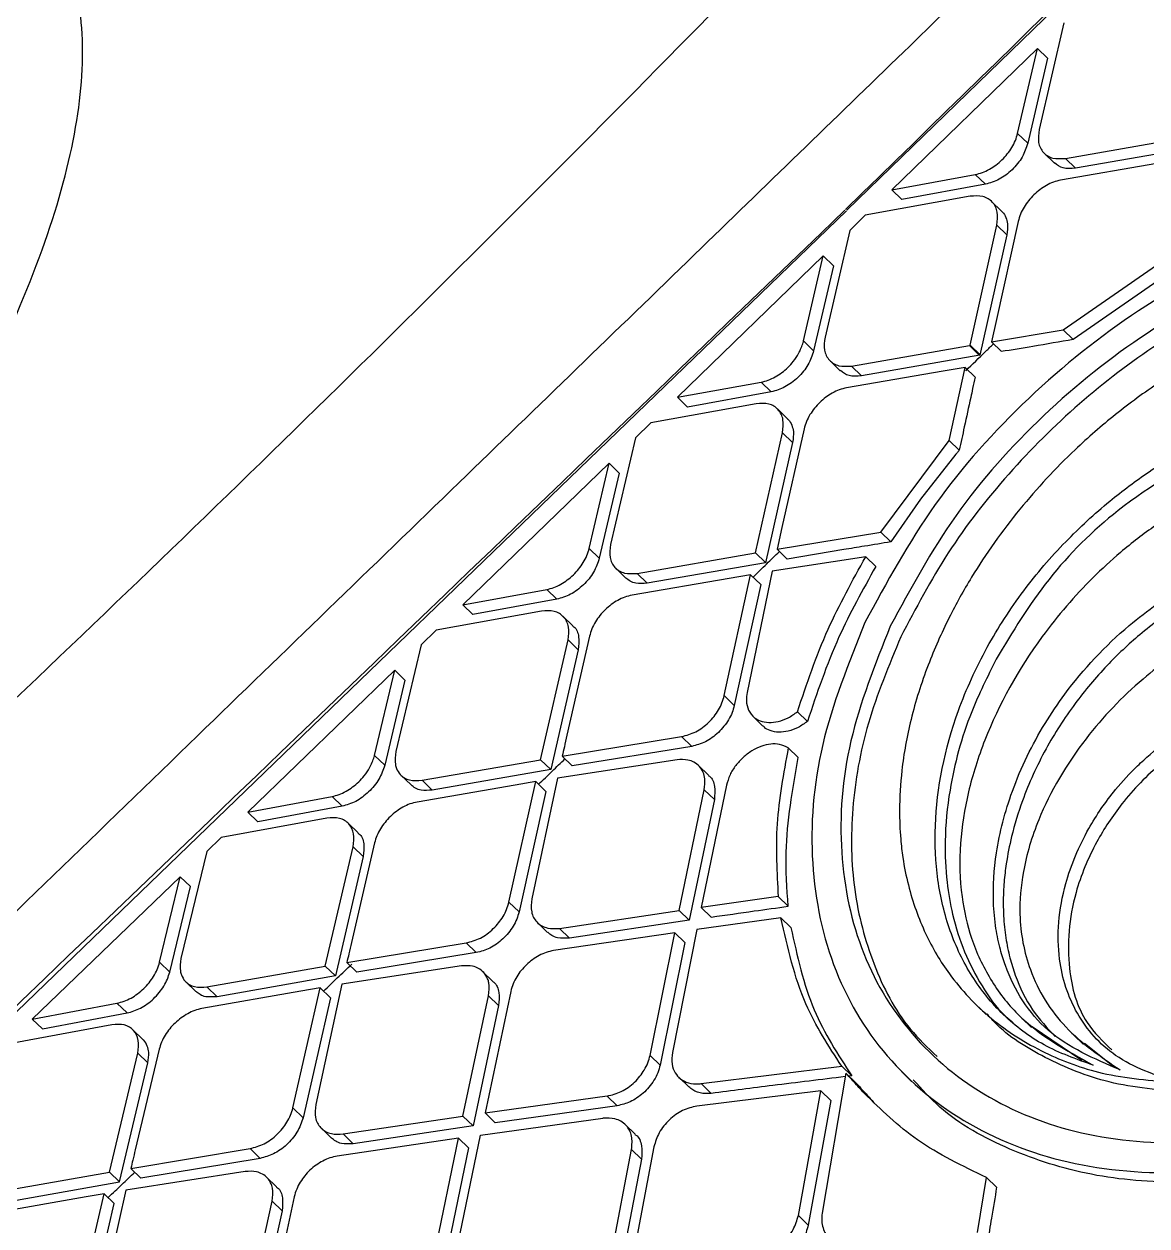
# Model space of a CAD drawing. Extents: x 400 to 501, y 484 to 634.
# Drawn here: x 486.065 to 487.409, y 518.365 to 519.804 of the extents above; entities that cross this region are included whole.
import ezdxf

# ---------------------------------------------------------------- set-up
doc = ezdxf.new("R2010")
doc.units = 0
doc.header["$MEASUREMENT"] = 0
doc.layers.add('DIM', color=3, linetype='Continuous')
doc.layers.add('GEOMETRY', color=3, linetype='Continuous', lineweight=25)

# ---------------------------------------------------------------- blocks, each defined once
blk = doc.blocks.new('2026 GRANDEE')
at = {"layer": 'GEOMETRY', "ltscale": 16}
for p, q in [((36.6251, -77.2596), (38.7084, -75.231)), ((36.8845, -77.0351), (36.8549, -77.1629)), ((36.853, -77.0658), (36.6786, -77.235)), ((36.8293, -77.1676), (36.853, -77.0658)), ((36.853, -77.0658), (36.865, -77.0775)), ((36.865, -77.0775), (36.8414, -77.1793)), ((36.8293, -77.1676), (36.8414, -77.1793)), ((36.8866, -77.1975), (37.0272, -77.1729)), ((37.0392, -77.1846), (36.8986, -77.2092)), ((36.8611, -77.1913), (36.8732, -77.2031)), ((36.9958, -77.2036), (36.8807, -77.2236)), ((36.8866, -77.1975), (36.8986, -77.2092)), ((36.6786, -77.235), (36.7786, -77.2168)), ((36.7786, -77.2168), (36.7907, -77.2285)), ((36.7907, -77.2285), (36.6907, -77.2467)), ((36.7726, -77.2428), (36.647, -77.2656)), ((36.6907, -77.2467), (36.6786, -77.235)), ((34.1549, -79.6437), (36.6245, -77.2602)), ((36.8101, -77.2607), (36.798, -77.249)), ((36.647, -77.2656), (36.6284, -77.2837)), ((36.83, -77.2729), (36.8039, -77.3903)), ((36.6284, -77.2837), (36.5988, -77.4115)), ((36.7723, -77.4209), (36.8043, -77.2774)), ((36.8163, -77.2891), (36.7842, -77.4329)), ((36.8043, -77.2774), (36.8163, -77.2891)), ((36.5968, -77.3143), (36.4222, -77.4834)), ((36.5732, -77.416), (36.5968, -77.3143)), ((36.6089, -77.326), (36.5968, -77.3143)), ((36.6089, -77.326), (36.5852, -77.4278)), ((36.8839, -77.4028), (36.9953, -77.3252)), ((37.0073, -77.3369), (36.8959, -77.4144)), ((36.8039, -77.3903), (36.7979, -77.4171)), ((36.7979, -77.4171), (36.8839, -77.4028)), ((36.8839, -77.4028), (36.8959, -77.4144)), ((36.5732, -77.416), (36.5852, -77.4278)), ((36.7979, -77.4171), (36.81, -77.4288)), ((36.6304, -77.446), (36.7715, -77.4216)), ((36.7839, -77.4332), (36.6425, -77.4577)), ((36.7721, -77.4215), (36.7715, -77.4216)), ((36.7835, -77.4333), (36.7715, -77.4216)), ((36.7723, -77.4209), (36.7721, -77.4215)), ((36.7721, -77.4215), (36.7842, -77.4332)), ((36.7723, -77.4209), (36.7843, -77.4325)), ((36.605, -77.4398), (36.6171, -77.4516)), ((36.6304, -77.446), (36.6425, -77.4577)), ((36.7664, -77.4477), (36.74, -77.4522)), ((36.7474, -77.5351), (36.7664, -77.4477)), ((36.7664, -77.4477), (36.7784, -77.4594)), ((36.74, -77.4522), (36.6245, -77.4721)), ((36.4222, -77.4834), (36.5224, -77.4652)), ((36.5345, -77.4769), (36.4343, -77.4952)), ((36.5224, -77.4652), (36.5345, -77.4769)), ((36.5164, -77.4912), (36.3906, -77.514)), ((36.4222, -77.4834), (36.4343, -77.4952)), ((36.5538, -77.5091), (36.5418, -77.4974)), ((36.3906, -77.514), (36.3722, -77.5319)), ((36.3722, -77.5319), (36.3423, -77.6596)), ((36.5157, -77.6697), (36.548, -77.5258)), ((36.5737, -77.5213), (36.5473, -77.6391)), ((36.548, -77.5258), (36.5601, -77.5375)), ((36.5601, -77.5375), (36.5277, -77.6814)), ((36.6656, -77.6449), (36.7474, -77.5351)), ((36.7594, -77.5468), (36.7474, -77.5351)), ((36.3406, -77.5624), (36.1654, -77.7317)), ((36.3167, -77.6642), (36.3406, -77.5624)), ((36.3406, -77.5624), (36.3526, -77.5742)), ((36.7553, -77.5516), (36.713, -77.6052)), ((36.3526, -77.5742), (36.3288, -77.676)), ((36.713, -77.6052), (36.6777, -77.6565)), ((36.5473, -77.6391), (36.5415, -77.6653)), ((36.5415, -77.6653), (36.6656, -77.6449)), ((36.6656, -77.6449), (36.6777, -77.6565)), ((36.3167, -77.6642), (36.3288, -77.6759)), ((36.3739, -77.6942), (36.5157, -77.6697)), ((36.5157, -77.6697), (36.5277, -77.6813)), ((36.6475, -77.6743), (36.5357, -77.6915)), ((36.5415, -77.6653), (36.5535, -77.677)), ((36.6212, -77.6657), (36.5535, -77.677)), ((36.6475, -77.6743), (36.6595, -77.686)), ((36.3484, -77.688), (36.3605, -77.6997)), ((36.5277, -77.6814), (36.3859, -77.7059)), ((36.5357, -77.6915), (36.5056, -77.8366)), ((36.4842, -77.7002), (36.3679, -77.7202)), ((36.3739, -77.6942), (36.3859, -77.7059)), ((36.4783, -77.8405), (36.5098, -77.6959)), ((36.5098, -77.6959), (36.4842, -77.7002)), ((36.5098, -77.6959), (36.5219, -77.7076)), ((36.1654, -77.7317), (36.2659, -77.7134)), ((36.2659, -77.7134), (36.2779, -77.7251)), ((36.5219, -77.7076), (36.4903, -77.8522)), ((36.1775, -77.7434), (36.1654, -77.7317)), ((36.2779, -77.7251), (36.1775, -77.7434)), ((36.2598, -77.7393), (36.1337, -77.7623)), ((36.2972, -77.7571), (36.2852, -77.7454)), ((36.1337, -77.7623), (36.1157, -77.7796)), ((36.2586, -77.9173), (36.2914, -77.7738)), ((36.317, -77.7693), (36.2901, -77.8878)), ((36.2914, -77.7738), (36.3034, -77.7855)), ((36.1157, -77.7796), (36.0855, -77.9075)), ((36.3034, -77.7855), (36.2706, -77.929)), ((36.0841, -77.8101), (35.9081, -77.9798)), ((36.0599, -77.9121), (36.0841, -77.8101)), ((36.0962, -77.8219), (36.072, -77.9238)), ((36.0962, -77.8219), (36.0841, -77.8101)), ((36.4783, -77.8405), (36.4903, -77.8522)), ((36.5126, -77.8652), (36.5246, -77.8769)), ((36.5659, -77.8597), (36.5779, -77.8713)), ((36.2844, -77.9129), (36.4273, -77.8895)), ((36.4273, -77.8895), (36.4393, -77.9012)), ((36.4393, -77.9012), (36.2965, -77.9246)), ((36.5667, -77.9147), (36.5548, -77.903)), ((36.0599, -77.9121), (36.072, -77.9238)), ((36.1169, -77.9418), (36.2586, -77.9173)), ((36.2586, -77.9173), (36.2706, -77.929)), ((36.4218, -77.9172), (36.2786, -77.9391)), ((36.2844, -77.9129), (36.2965, -77.9246)), ((36.0915, -77.9357), (36.1036, -77.9474)), ((36.2706, -77.929), (36.1289, -77.9535)), ((36.4594, -77.9357), (36.4474, -77.9241)), ((36.2281, -77.9476), (36.1108, -77.9678)), ((36.1169, -77.9418), (36.1289, -77.9535)), ((36.2207, -78.0876), (36.2527, -77.9434)), ((36.2527, -77.9434), (36.2281, -77.9476)), ((36.2786, -77.9391), (36.248, -78.0837)), ((36.2527, -77.9434), (36.2647, -77.9551)), ((36.4809, -77.9478), (36.4508, -78.0939)), ((35.9081, -77.9798), (36.009, -77.9612)), ((36.009, -77.9612), (36.021, -77.9729)), ((36.2647, -77.9551), (36.2327, -78.0993)), ((36.4244, -78.0977), (36.4544, -77.9532)), ((36.4664, -77.9648), (36.4364, -78.1093)), ((36.4544, -77.9532), (36.4664, -77.9648)), ((35.9081, -77.9798), (35.9202, -77.9915)), ((36.021, -77.9729), (35.9202, -77.9915)), ((36.0029, -77.987), (35.8764, -78.0103)), ((36.0402, -78.0048), (36.0282, -77.9931)), ((35.8764, -78.0103), (35.8591, -78.0269)), ((36.0009, -78.1643), (36.0342, -78.0213)), ((36.0599, -78.0168), (36.0322, -78.1361)), ((36.0342, -78.0213), (36.0463, -78.033)), ((35.8591, -78.0269), (35.8282, -78.1549)), ((36.0463, -78.033), (36.013, -78.176)), ((35.8275, -78.0574), (35.6504, -78.2276)), ((35.8027, -78.1596), (35.8275, -78.0574)), ((35.8275, -78.0574), (35.8396, -78.0691)), ((35.8148, -78.1714), (35.8396, -78.0691)), ((36.5428, -78.0809), (36.4508, -78.0939)), ((36.5428, -78.0809), (36.5547, -78.0926)), ((36.2207, -78.0876), (36.2327, -78.0993)), ((36.4508, -78.0939), (36.4628, -78.1055)), ((36.281, -78.119), (36.4244, -78.0977)), ((36.4364, -78.1093), (36.293, -78.1307)), ((36.4364, -78.1093), (36.4244, -78.0977)), ((36.5461, -78.1065), (36.4454, -78.1205)), ((36.5461, -78.1065), (36.5581, -78.1181)), ((36.2549, -78.1122), (36.2669, -78.1238)), ((36.419, -78.1243), (36.274, -78.1456)), ((36.281, -78.119), (36.293, -78.1307)), ((36.3895, -78.271), (36.419, -78.1243)), ((36.4454, -78.1205), (36.4162, -78.2674)), ((36.419, -78.1243), (36.431, -78.1359)), ((36.0267, -78.16), (36.1695, -78.1365)), ((36.1816, -78.1481), (36.1695, -78.1365)), ((36.431, -78.1359), (36.4015, -78.2826)), ((36.1816, -78.1481), (36.0388, -78.1716)), ((35.8027, -78.1596), (35.8148, -78.1714)), ((35.8594, -78.1891), (36.0009, -78.1643)), ((36.0009, -78.1643), (36.013, -78.176)), ((36.1639, -78.164), (36.0208, -78.186)), ((36.0267, -78.16), (36.0388, -78.1716)), ((36.013, -78.176), (35.8715, -78.2008)), ((36.2015, -78.1825), (36.1895, -78.1709)), ((35.8341, -78.183), (35.8462, -78.1947)), ((35.9716, -78.1943), (35.8533, -78.2149)), ((35.8594, -78.1891), (35.8715, -78.2008)), ((35.9622, -78.3339), (35.9949, -78.1903)), ((35.9949, -78.1903), (35.9716, -78.1943)), ((36.0208, -78.186), (35.9896, -78.3299)), ((35.9949, -78.1903), (36.007, -78.202)), ((36.2228, -78.1944), (36.1921, -78.3399)), ((35.6504, -78.2276), (35.7517, -78.2086)), ((35.7517, -78.2086), (35.7638, -78.2203)), ((36.007, -78.202), (35.9743, -78.3456)), ((36.1657, -78.3437), (36.1963, -78.1998)), ((36.1963, -78.1998), (36.2083, -78.2115)), ((36.7798, -78.2105), (36.7918, -78.2222)), ((35.6626, -78.2394), (35.7638, -78.2203)), ((36.2083, -78.2115), (36.1777, -78.3554)), ((35.7455, -78.2344), (35.6186, -78.2581)), ((35.6625, -78.2394), (35.6504, -78.2276)), ((36.834, -78.2262), (36.8459, -78.2378)), ((36.906, -78.2772), (36.8466, -78.237)), ((35.7828, -78.2521), (35.7707, -78.2403)), ((36.896, -78.2463), (36.908, -78.258)), ((35.7426, -78.4107), (35.7766, -78.2684)), ((35.8022, -78.2638), (35.7736, -78.384)), ((35.7766, -78.2684), (35.7886, -78.2801)), ((36.9428, -78.2834), (36.9091, -78.2567)), ((35.7547, -78.4224), (35.7886, -78.2801)), ((36.3895, -78.271), (36.4015, -78.2826)), ((36.4238, -78.2972), (36.4358, -78.3088)), ((36.4507, -78.3048), (36.6188, -78.2839)), ((36.6238, -78.2922), (36.5954, -78.4598)), ((36.6188, -78.2839), (36.6308, -78.2955)), ((36.6238, -78.2922), (36.6358, -78.3038)), ((36.6308, -78.2955), (36.6276, -78.2959)), ((36.6903, -78.2903), (36.7023, -78.3025)), ((36.4627, -78.3165), (36.4507, -78.3048)), ((36.1921, -78.3399), (36.3382, -78.3196)), ((36.3382, -78.3197), (36.3502, -78.3313)), ((36.5937, -78.3134), (36.4456, -78.3317)), ((36.5669, -78.4626), (36.5937, -78.3134)), ((36.6057, -78.325), (36.5788, -78.4742)), ((36.5937, -78.3134), (36.6057, -78.325)), ((35.9622, -78.3339), (35.9743, -78.3456)), ((36.1921, -78.3399), (36.2041, -78.3516)), ((36.3502, -78.3313), (36.2041, -78.3516)), ((36.0223, -78.3651), (36.1657, -78.3437)), ((36.1657, -78.3437), (36.1777, -78.3554)), ((36.1866, -78.3664), (36.3329, -78.3463)), ((36.3716, -78.3654), (36.3598, -78.3539)), ((35.9963, -78.3583), (36.0083, -78.37)), ((36.0223, -78.3651), (36.0343, -78.3768)), ((36.1777, -78.3554), (36.0343, -78.3768)), ((36.1566, -78.5126), (36.1866, -78.3664)), ((35.7684, -78.4063), (35.911, -78.3826)), ((35.911, -78.3826), (35.923, -78.3943)), ((36.1602, -78.3702), (36.0152, -78.3916)), ((36.13, -78.5162), (36.1602, -78.3702)), ((36.1721, -78.3818), (36.1419, -78.5278)), ((36.1602, -78.3702), (36.1721, -78.3818)), ((36.3942, -78.3803), (36.3661, -78.5282)), ((35.923, -78.3943), (35.7804, -78.418)), ((36.339, -78.5314), (36.3674, -78.3837)), ((36.3794, -78.3953), (36.351, -78.5431)), ((36.3674, -78.3837), (36.3794, -78.3953)), ((35.6014, -78.4358), (35.7426, -78.4107)), ((35.7426, -78.4107), (35.7546, -78.4224)), ((35.9051, -78.41), (35.7623, -78.4322)), ((35.7684, -78.4063), (35.7804, -78.418)), ((35.6135, -78.4475), (35.7547, -78.4224)), ((35.9426, -78.4283), (35.9307, -78.4168)), ((36.7813, -78.4831), (36.7921, -78.4172)), ((36.8041, -78.4289), (36.7921, -78.4172)), ((35.7147, -78.4404), (35.5951, -78.4615)), ((35.703, -78.5794), (35.7365, -78.4366)), ((35.7365, -78.4366), (35.7147, -78.4404)), ((35.7623, -78.4322), (35.7302, -78.5754)), ((35.7365, -78.4366), (35.7485, -78.4483)), ((35.9638, -78.4402), (35.9323, -78.5849)), ((35.715, -78.5911), (35.7485, -78.4483)), ((35.9059, -78.5887), (35.9373, -78.4456)), ((35.9373, -78.4456), (35.9493, -78.4572)), ((35.9493, -78.4572), (35.9179, -78.6004)), ((36.5669, -78.4626), (36.5788, -78.4742))]:
    blk.add_line(p, q, dxfattribs=at)
for points, knots in [([(39.3344, -73.6754), (39.0943, -73.989), (38.614, -74.6164), (37.8515, -75.526), (37.0585, -76.4108), (36.2329, -77.2665), (35.3771, -78.0921), (34.4922, -78.8851), (33.5825, -79.6476), (32.9551, -80.1279), (32.6415, -80.3679)], [0, 0, 0, 0, 0.124824, 0.249783, 0.374855, 0.499996, 0.625137, 0.750211, 0.875173, 1, 1, 1, 1]), ([(40.1497, -73.709), (40.0127, -73.8419), (39.7344, -74.112), (39.3257, -74.5096), (38.9336, -74.8911), (38.5729, -75.2424), (38.2434, -75.5632), (37.9632, -75.8359), (37.7285, -76.0643), (37.5351, -76.2523), (37.361, -76.4215), (37.2052, -76.5728), (37.0576, -76.7162), (36.8887, -76.8801), (36.6825, -77.0802), (36.4323, -77.3228), (36.1506, -77.5956), (35.8375, -77.8988), (35.4928, -78.2323), (35.1244, -78.5882), (34.7337, -78.9655), (34.3219, -79.3632), (33.8821, -79.7881), (33.4291, -80.2259), (33.123, -80.5224), (32.9727, -80.668)], [0, 0, 0, 0, 0.057285, 0.116397, 0.171134, 0.221513, 0.267531, 0.309184, 0.338855, 0.365836, 0.39013, 0.411737, 0.431012, 0.451894, 0.482374, 0.517226, 0.556449, 0.600044, 0.64801, 0.700352, 0.753718, 0.810985, 0.872139, 0.937203, 1, 1, 1, 1]), ([(36.6233, -77.2588), (37.0522, -76.8403), (37.7117, -76.1969), (38.888, -75.0248), (39.6377, -74.2734), (40.1598, -73.75)], [0, 0, 0, 0, 0.360925, 0.55487, 1, 1, 1, 1]), ([(33.9905, -79.2891), (34.063, -79.2279), (34.2077, -79.1057), (34.4156, -78.916), (34.6123, -78.726), (34.814, -78.5184), (35.0132, -78.2975), (35.2013, -78.0691), (35.3595, -77.8565), (35.4884, -77.6609), (35.5884, -77.4828), (35.6599, -77.3228), (35.7026, -77.1811), (35.7156, -77.0584), (35.6978, -76.9559), (35.6475, -76.8754), (35.563, -76.8192), (35.4534, -76.7925), (35.3278, -76.79), (35.1944, -76.8057), (35.0421, -76.8401), (34.8722, -76.8938), (34.6866, -76.9666), (34.4876, -77.0583), (34.2779, -77.1678), (34.0601, -77.2941), (33.837, -77.4355), (33.6114, -77.5908), (33.3856, -77.7573), (33.2377, -77.8764), (33.1638, -77.936)], [0, 0, 0, 0, 0.033507, 0.066882, 0.099825, 0.132113, 0.173961, 0.214464, 0.253824, 0.292295, 0.330159, 0.36771, 0.405235, 0.443031, 0.481383, 0.520526, 0.560639, 0.601823, 0.633424, 0.66558, 0.698216, 0.731243, 0.764569, 0.798093, 0.831727, 0.865406, 0.899089, 0.932753, 0.966388, 1, 1, 1, 1]), ([(36.7786, -77.2168), (36.7814, -77.2161), (36.787, -77.2148), (36.7981, -77.2095), (36.8111, -77.1999), (36.8212, -77.1871), (36.8269, -77.1761), (36.8285, -77.1704), (36.8293, -77.1676)], [0, 0, 0, 0, 0.130285, 0.257225, 0.500202, 0.742944, 0.869792, 1, 1, 1, 1]), ([(36.8549, -77.1629), (36.8543, -77.1683), (36.853, -77.1791), (36.8594, -77.1912), (36.8708, -77.1985), (36.8813, -77.1978), (36.8866, -77.1975)], [0, 0, 0, 0, 0.249865, 0.499876, 0.749986, 1, 1, 1, 1]), ([(36.8414, -77.1793), (36.8395, -77.1849), (36.8358, -77.196), (36.8231, -77.2116), (36.8073, -77.2237), (36.7962, -77.2269), (36.7907, -77.2285)], [0, 0, 0, 0, 0.25022, 0.499937, 0.749685, 1, 1, 1, 1]), ([(36.8986, -77.2092), (36.8933, -77.2097), (36.8832, -77.2106), (36.8766, -77.2053), (36.8734, -77.2028)], [0, 0, 0, 0, 0.52571, 1, 1, 1, 1]), ([(36.8807, -77.2236), (36.8778, -77.2243), (36.8721, -77.2256), (36.8611, -77.2309), (36.8482, -77.2405), (36.8381, -77.2532), (36.8324, -77.2642), (36.8308, -77.27), (36.83, -77.2729)], [0, 0, 0, 0, 0.131485, 0.258824, 0.500169, 0.741285, 0.868555, 1, 1, 1, 1]), ([(36.8043, -77.2774), (36.8049, -77.272), (36.8062, -77.2612), (36.7998, -77.2491), (36.7884, -77.2418), (36.7779, -77.2425), (36.7726, -77.2428)], [0, 0, 0, 0, 0.249791, 0.499766, 0.749898, 1, 1, 1, 1]), ([(33.01, -80.682), (33.0104, -80.6816), (33.0139, -80.6784), (33.0253, -80.6677), (33.0659, -80.6295), (33.2177, -80.487), (33.809, -79.9333), (34.9803, -78.8398), (36.0224, -77.837), (36.6226, -77.2594)], [0, 0, 0, 0, 0.000353, 0.002828, 0.009436, 0.033986, 0.128384, 0.498019, 1, 1, 1, 1]), ([(36.6465, -77.753), (36.6725, -77.7051), (36.7246, -77.6093), (36.8396, -77.481), (36.972, -77.3749), (37.1165, -77.299), (37.2628, -77.2594), (37.402, -77.2595), (37.5251, -77.2999), (37.6247, -77.3778), (37.6944, -77.4888), (37.7289, -77.6253), (37.7251, -77.7772), (37.6823, -77.9329), (37.603, -78.0812), (37.4917, -78.2114), (37.3562, -78.3149), (37.2056, -78.3844), (37.0511, -78.416), (36.9037, -78.4085), (36.7744, -78.3627), (36.6728, -78.2824), (36.6054, -78.1734), (36.5778, -78.0432), (36.588, -77.8996), (36.627, -77.8019), (36.6465, -77.753)], [0, 0, 0, 0, 0.041607, 0.083241, 0.124868, 0.166463, 0.208051, 0.249701, 0.291426, 0.333201, 0.37497, 0.4167, 0.458391, 0.500024, 0.541607, 0.583193, 0.624799, 0.666416, 0.708056, 0.749714, 0.791382, 0.833124, 0.874939, 0.916728, 0.958401, 1, 1, 1, 1]), ([(36.81, -77.2608), (36.8103, -77.261), (36.8128, -77.2628), (36.8153, -77.2679), (36.818, -77.2769), (36.817, -77.2844), (36.8163, -77.2891)], [0, 0, 0, 0, 0.043579, 0.335097, 0.591934, 1, 1, 1, 1]), ([(36.6768, -77.7574), (36.7012, -77.7124), (36.75, -77.6223), (36.8579, -77.5018), (36.9823, -77.4022), (37.118, -77.3312), (37.2556, -77.2943), (37.3864, -77.2946), (37.5021, -77.3328), (37.5958, -77.406), (37.6611, -77.5101), (37.6933, -77.638), (37.6895, -77.7803), (37.6492, -77.9262), (37.5746, -78.0653), (37.4701, -78.1874), (37.3429, -78.2846), (37.2018, -78.35), (37.057, -78.3799), (36.9189, -78.3731), (36.7978, -78.3302), (36.7024, -78.2548), (36.639, -78.1525), (36.6129, -78.0301), (36.6223, -77.8951), (36.6587, -77.8033), (36.6768, -77.7574)], [0, 0, 0, 0, 0.04161, 0.083271, 0.124923, 0.166513, 0.208078, 0.24971, 0.291446, 0.33324, 0.375013, 0.41673, 0.458406, 0.500035, 0.541625, 0.583217, 0.624828, 0.666452, 0.708096, 0.749746, 0.791398, 0.83314, 0.874969, 0.916762, 0.958421, 1, 1, 1, 1]), ([(37.581, -77.4035), (37.5742, -77.3962), (37.5473, -77.3671), (37.4852, -77.3349), (37.398, -77.3091), (37.3012, -77.3059), (37.1998, -77.3233), (37.0968, -77.3613), (36.9963, -77.4172), (36.9017, -77.4891), (36.8166, -77.5739), (36.7429, -77.6684), (36.7073, -77.7362), (36.6895, -77.77)], [0, 0, 0, 0, 0.032635, 0.129207, 0.226183, 0.322566, 0.419507, 0.516148, 0.612789, 0.709398, 0.806129, 0.903164, 1, 1, 1, 1]), ([(37.2258, -77.3723), (37.1941, -77.3795), (37.1373, -77.3923), (37.0608, -77.4276), (36.9991, -77.4643), (36.9463, -77.5029), (36.8892, -77.5527), (36.8293, -77.6172), (36.7803, -77.6862), (36.7452, -77.7494), (36.72, -77.8064), (36.7006, -77.868), (36.6901, -77.9262), (36.6874, -77.9739), (36.6887, -78.0084), (36.6922, -78.0383), (36.6979, -78.067), (36.7072, -78.0973), (36.7186, -78.1251), (36.732, -78.1505), (36.7557, -78.1864), (36.7959, -78.2292), (36.8584, -78.2688), (36.933, -78.2965), (36.9891, -78.3012), (37.0193, -78.3038)], [0, 0, 0, 0, 0.06982, 0.125018, 0.168081, 0.209756, 0.250069, 0.311171, 0.374952, 0.41105, 0.452572, 0.499902, 0.544751, 0.580563, 0.607253, 0.624872, 0.651748, 0.677715, 0.702742, 0.726805, 0.749889, 0.811738, 0.874793, 0.932596, 1, 1, 1, 1]), ([(37.6083, -77.3745), (37.6236, -77.3888), (37.6619, -77.4246), (37.7036, -77.5025), (37.733, -77.6017), (37.7406, -77.7116), (37.7263, -77.827), (37.6907, -77.943), (37.6345, -78.0548), (37.5596, -78.1581), (37.469, -78.2485), (37.366, -78.323), (37.2546, -78.3785), (37.1393, -78.4133), (37.0249, -78.426), (36.9159, -78.4172), (36.8182, -78.3858), (36.746, -78.3463), (36.7146, -78.3115), (36.7044, -78.3002)], [0, 0, 0, 0, 0.0412434, 0.1033253, 0.1650449, 0.227111, 0.2889932, 0.3508741, 0.4129274, 0.4746542, 0.5367461, 0.5985251, 0.6604909, 0.7225063, 0.7843082, 0.8463892, 0.9080984, 0.9701605, 1, 1, 1, 1]), ([(36.5224, -77.4652), (36.5252, -77.4646), (36.5308, -77.4632), (36.5419, -77.458), (36.5524, -77.4502), (36.5615, -77.4401), (36.5683, -77.4301), (36.5716, -77.4213), (36.573, -77.4166), (36.5732, -77.416)], [0, 0, 0, 0, 0.129964, 0.256743, 0.499873, 0.624643, 0.773325, 0.973901, 1, 1, 1, 1]), ([(36.5988, -77.4115), (36.5981, -77.4168), (36.5969, -77.4276), (36.6032, -77.4397), (36.6146, -77.447), (36.6252, -77.4464), (36.6304, -77.446)], [0, 0, 0, 0, 0.249844, 0.499834, 0.74996, 1, 1, 1, 1]), ([(36.7673, -77.4516), (36.7752, -77.4439), (36.7863, -77.4331), (36.7973, -77.4224), (36.8004, -77.4195)], [0, 0, 0, 0, 0.7231468, 1, 1, 1, 1]), ([(36.8959, -77.4144), (36.8798, -77.4171), (36.851, -77.4219), (36.8224, -77.4267), (36.8097, -77.4288)], [0, 0, 0, 0, 0.56, 1, 1, 1, 1]), ([(36.5852, -77.4278), (36.5833, -77.4334), (36.5796, -77.4446), (36.5669, -77.4602), (36.551, -77.4722), (36.54, -77.4754), (36.5345, -77.4769)], [0, 0, 0, 0, 0.25128, 0.501351, 0.750745, 1, 1, 1, 1]), ([(36.6425, -77.4577), (36.6372, -77.4582), (36.6271, -77.4591), (36.6204, -77.4538), (36.6173, -77.4513)], [0, 0, 0, 0, 0.525776, 1, 1, 1, 1]), ([(36.7784, -77.4593), (36.7774, -77.4638), (36.7757, -77.4719), (36.7739, -77.4801), (36.7731, -77.4837)], [0, 0, 0, 0, 0.56004, 1, 1, 1, 1]), ([(36.6245, -77.4721), (36.6217, -77.4728), (36.616, -77.4741), (36.6049, -77.4793), (36.592, -77.4889), (36.5819, -77.5016), (36.5762, -77.5127), (36.5745, -77.5184), (36.5737, -77.5213)], [0, 0, 0, 0, 0.131232, 0.258489, 0.500196, 0.740951, 0.8683, 1, 1, 1, 1]), ([(36.9197, -78.2829), (36.8995, -78.2756), (36.8593, -78.2612), (36.8107, -78.224), (36.7729, -78.1776), (36.7467, -78.1228), (36.732, -78.0619), (36.7279, -77.9748), (36.747, -77.8788), (36.79, -77.7837), (36.8341, -77.7153), (36.8844, -77.6566), (36.9358, -77.6094), (36.9898, -77.5691), (37.0505, -77.5325), (37.1249, -77.498), (37.1789, -77.4822), (37.2078, -77.4737)], [0, 0, 0, 0, 0.063374, 0.126016, 0.188529, 0.250442, 0.313233, 0.375705, 0.500277, 0.569246, 0.633507, 0.694135, 0.750208, 0.796792, 0.853759, 0.921501, 1, 1, 1, 1]), ([(36.548, -77.5258), (36.5487, -77.5204), (36.5499, -77.5096), (36.5435, -77.4975), (36.5322, -77.4902), (36.5217, -77.4909), (36.5164, -77.4912)], [0, 0, 0, 0, 0.249782, 0.499747, 0.749895, 1, 1, 1, 1]), ([(36.7731, -77.4837), (36.7705, -77.4954), (36.766, -77.5164), (36.7614, -77.5375), (36.7594, -77.5468)], [0, 0, 0, 0, 0.56, 1, 1, 1, 1]), ([(36.5537, -77.5092), (36.5541, -77.5095), (36.5566, -77.5113), (36.5591, -77.5164), (36.5618, -77.5254), (36.5607, -77.5329), (36.5601, -77.5375)], [0, 0, 0, 0, 0.045143, 0.338529, 0.595725, 1, 1, 1, 1]), ([(36.7594, -77.5468), (36.7587, -77.5477), (36.7573, -77.5493), (36.7559, -77.5509), (36.7553, -77.5516)], [0, 0, 0, 0, 0.560162, 1, 1, 1, 1]), ([(37.0733, -77.5403), (37.0309, -77.5643), (36.9554, -77.607), (36.8626, -77.6989), (36.8232, -77.7643), (36.8035, -77.797)], [0, 0, 0, 0, 0.391322, 0.696056, 1, 1, 1, 1]), ([(37.1916, -77.5559), (37.1659, -77.5612), (37.118, -77.5711), (37.0512, -77.6006), (36.997, -77.6337), (36.954, -77.6667), (36.9186, -77.6993), (36.8872, -77.7331), (36.8377, -77.7954), (36.7954, -77.8717), (36.7689, -77.9558), (36.7589, -78.0193), (36.7605, -78.0784), (36.7729, -78.1332), (36.7954, -78.1808), (36.8387, -78.238), (36.8873, -78.2649), (36.9197, -78.2829)], [0, 0, 0, 0, 0.07834, 0.145777, 0.203106, 0.249968, 0.28944, 0.329948, 0.371278, 0.499991, 0.562545, 0.625022, 0.693138, 0.749874, 0.812208, 0.874712, 1, 1, 1, 1]), ([(36.2659, -77.7134), (36.2687, -77.7127), (36.2743, -77.7114), (36.2853, -77.7061), (36.2983, -77.6965), (36.3085, -77.6838), (36.3142, -77.6728), (36.3159, -77.6671), (36.3167, -77.6642)], [0, 0, 0, 0, 0.129815, 0.256598, 0.50021, 0.742273, 0.869286, 1, 1, 1, 1]), ([(36.3423, -77.6596), (36.3416, -77.665), (36.3404, -77.6757), (36.3467, -77.6878), (36.3581, -77.6951), (36.3686, -77.6945), (36.3739, -77.6942)], [0, 0, 0, 0, 0.249843, 0.499839, 0.749979, 1, 1, 1, 1]), ([(36.6777, -77.6565), (36.6671, -77.6582), (36.6483, -77.6613), (36.6294, -77.6644), (36.6212, -77.6657)], [0, 0, 0, 0, 0.56, 1, 1, 1, 1]), ([(36.9519, -78.2885), (36.9209, -78.2751), (36.8601, -78.249), (36.8219, -78.1876), (36.8078, -78.143), (36.8026, -78.1178), (36.799, -78.0796), (36.8024, -78.0247), (36.8177, -77.9652), (36.8397, -77.9134), (36.861, -77.8745), (36.8979, -77.8196), (36.944, -77.7702), (36.9995, -77.7274), (37.046, -77.6987), (37.1061, -77.6713), (37.1502, -77.661), (37.1743, -77.6554)], [0, 0, 0, 0, 0.12746, 0.249501, 0.275267, 0.307517, 0.346177, 0.415837, 0.49999, 0.548295, 0.594048, 0.637018, 0.749672, 0.792361, 0.848381, 0.917299, 1, 1, 1, 1]), ([(36.3288, -77.676), (36.3269, -77.6816), (36.3231, -77.6928), (36.3103, -77.7084), (36.2944, -77.7204), (36.2834, -77.7235), (36.2779, -77.7251)], [0, 0, 0, 0, 0.252367, 0.502787, 0.751811, 1, 1, 1, 1]), ([(36.5127, -77.6986), (36.5181, -77.6933), (36.5287, -77.6831), (36.5392, -77.6729), (36.5443, -77.668)], [0, 0, 0, 0, 0.518549, 1, 1, 1, 1]), ([(36.5659, -77.8597), (36.577, -77.8266), (36.5978, -77.7642), (36.6316, -77.7031), (36.6475, -77.6743)], [0, 0, 0, 0, 0.529629, 1, 1, 1, 1]), ([(37.1862, -77.667), (37.162, -77.6727), (37.1209, -77.6823), (37.0664, -77.7065), (37.0198, -77.7333), (36.9766, -77.7651), (36.9341, -77.8052), (36.8956, -77.851), (36.8608, -77.9055), (36.8362, -77.9596), (36.8222, -78.0058), (36.8158, -78.0383), (36.8132, -78.0603), (36.8119, -78.0812), (36.812, -78.1037), (36.8147, -78.1301), (36.8195, -78.1537), (36.8287, -78.1833), (36.8447, -78.2168), (36.8647, -78.2382), (36.8742, -78.2485)], [0, 0, 0, 0, 0.096072, 0.163095, 0.217172, 0.287847, 0.349712, 0.418604, 0.494271, 0.576843, 0.633444, 0.676524, 0.705885, 0.721579, 0.761515, 0.798985, 0.833818, 0.865919, 0.936017, 1, 1, 1, 1]), ([(36.6595, -77.686), (36.6439, -77.714), (36.61, -77.775), (36.5892, -77.8375), (36.5779, -77.8713)], [0, 0, 0, 0, 0.4588993, 1, 1, 1, 1]), ([(36.3859, -77.7059), (36.3813, -77.7062), (36.3739, -77.7068), (36.3656, -77.7039), (36.3622, -77.7009), (36.3606, -77.6995)], [0, 0, 0, 0, 0.457563, 0.739772, 1, 1, 1, 1]), ([(36.3679, -77.7202), (36.3651, -77.7209), (36.3594, -77.7222), (36.3483, -77.7274), (36.3354, -77.737), (36.3253, -77.7496), (36.3195, -77.7607), (36.3179, -77.7664), (36.317, -77.7693)], [0, 0, 0, 0, 0.130991, 0.258171, 0.500206, 0.740626, 0.868055, 1, 1, 1, 1]), ([(36.6905, -86.4596), (36.8381, -86.4165), (37.1307, -86.3312), (37.5611, -86.1898), (37.9886, -86.0371), (38.4208, -85.8678), (38.8567, -85.6806), (39.2868, -85.4779), (39.735, -85.2466), (40.1984, -84.9824), (40.6732, -84.681), (41.12, -84.3656), (41.5399, -84.0372), (41.9344, -83.6966), (42.3107, -83.3382), (42.669, -82.9614), (43.0096, -82.5663), (43.3373, -82.1464), (43.6515, -81.7006), (43.9514, -81.2277), (44.2143, -80.7659), (44.4449, -80.319), (44.6472, -79.8897), (44.8341, -79.4545), (45.0032, -79.0227), (45.156, -78.5954), (45.2974, -78.165), (45.3827, -77.8724), (45.4258, -77.7247)], [0, 0, 0, 0, 0.035525, 0.070388, 0.104613, 0.140366, 0.177593, 0.214175, 0.250155, 0.29407, 0.337324, 0.380018, 0.420328, 0.460404, 0.500344, 0.540322, 0.580441, 0.620795, 0.663303, 0.706365, 0.750082, 0.785996, 0.822507, 0.859661, 0.895376, 0.929604, 0.96447, 1, 1, 1, 1]), ([(37.1603, -77.7336), (37.1398, -77.7376), (37.1019, -77.7449), (37.0398, -77.7747), (36.974, -77.8212), (36.9044, -77.8942), (36.8563, -77.9756), (36.8347, -78.048), (36.8296, -78.1097), (36.8424, -78.1759), (36.8834, -78.2414), (36.9289, -78.2727), (36.9519, -78.2885)], [0, 0, 0, 0, 0.082274, 0.151495, 0.250332, 0.365358, 0.499812, 0.582327, 0.651616, 0.749665, 0.873373, 1, 1, 1, 1]), ([(36.2914, -77.7738), (36.292, -77.7684), (36.2933, -77.7577), (36.2869, -77.7456), (36.2756, -77.7383), (36.2651, -77.739), (36.2598, -77.7393)], [0, 0, 0, 0, 0.249786, 0.499751, 0.749909, 1, 1, 1, 1]), ([(36.297, -77.7574), (36.2974, -77.7576), (36.3016, -77.76), (36.3052, -77.7699), (36.304, -77.7803), (36.3034, -77.7855)], [0, 0, 0, 0, 0.04669, 0.523345, 1, 1, 1, 1]), ([(36.6895, -77.77), (36.6752, -77.8045), (36.6467, -77.8734), (36.6288, -77.9762), (36.6307, -78.0741), (36.6546, -78.1632), (36.6891, -78.2306), (36.7217, -78.2617), (36.7328, -78.2723)], [0, 0, 0, 0, 0.181695, 0.363414, 0.544505, 0.725542, 0.90652, 1, 1, 1, 1]), ([(36.8035, -77.797), (36.7931, -77.8179), (36.7675, -77.8695), (36.7479, -77.9436), (36.7413, -78.0116), (36.7436, -78.0612), (36.7513, -78.1056), (36.7645, -78.1477), (36.7861, -78.1881), (36.8053, -78.2172), (36.8208, -78.2291), (36.8241, -78.2317)], [0, 0, 0, 0, 0.130294, 0.322325, 0.450511, 0.55782, 0.645474, 0.754158, 0.862034, 0.970115, 1, 1, 1, 1]), ([(36.5056, -77.8366), (36.5052, -77.8399), (36.5041, -77.8476), (36.5068, -77.8585), (36.513, -77.8665), (36.5216, -77.8713), (36.5312, -77.8731), (36.5429, -77.8718), (36.5548, -77.8675), (36.5622, -77.8623), (36.5659, -77.8597)], [0, 0, 0, 0, 0.108489, 0.249916, 0.40166, 0.499604, 0.630753, 0.750077, 0.876188, 1, 1, 1, 1]), ([(37.0194, -78.3035), (36.9936, -78.2946), (36.945, -78.2777), (36.8972, -78.2237), (36.8737, -78.1529), (36.8802, -78.0741), (36.9094, -78.0041), (36.9416, -77.9571), (36.9681, -77.9285), (37.0062, -77.8939), (37.0662, -77.8548), (37.1228, -77.8402), (37.1511, -77.8329)], [0, 0, 0, 0, 0.132033, 0.249113, 0.361943, 0.498691, 0.597233, 0.672135, 0.722671, 0.749381, 0.874278, 1, 1, 1, 1]), ([(41.2596, -77.8312), (41.1255, -78.0452), (40.8572, -78.4732), (40.4045, -79.0816), (39.9167, -79.6617), (39.3905, -80.2076), (38.828, -80.7163), (38.2326, -81.1858), (37.6101, -81.6194), (37.1739, -81.8747), (36.9558, -82.0023)], [0, 0, 0, 0, 0.125001, 0.250001, 0.375003, 0.499997, 0.624991, 0.749994, 0.874996, 1, 1, 1, 1]), ([(36.4273, -77.8895), (36.433, -77.888), (36.4442, -77.885), (36.4602, -77.873), (36.4703, -77.8603), (36.4759, -77.8492), (36.4775, -77.8434), (36.4783, -77.8405)], [0, 0, 0, 0, 0.252758, 0.499551, 0.742689, 0.869699, 1, 1, 1, 1]), ([(37.1484, -77.8493), (37.1252, -77.8555), (37.074, -77.869), (37.0059, -77.9134), (36.9549, -77.9659), (36.92, -78.0189), (36.8921, -78.0867), (36.8862, -78.1631), (36.9045, -78.2286), (36.9313, -78.2543), (36.9421, -78.2646)], [0, 0, 0, 0, 0.128138, 0.282462, 0.391706, 0.481515, 0.594142, 0.764681, 0.905002, 1, 1, 1, 1]), ([(36.4903, -77.8522), (36.4895, -77.8551), (36.488, -77.8608), (36.4823, -77.8721), (36.4719, -77.885), (36.4559, -77.8968), (36.4448, -77.8997), (36.4393, -77.9012)], [0, 0, 0, 0, 0.128522, 0.2561, 0.507315, 0.755191, 1, 1, 1, 1]), ([(36.5779, -77.8713), (36.5742, -77.8739), (36.5668, -77.8791), (36.5549, -77.8834), (36.5432, -77.8848), (36.5337, -77.8828), (36.5273, -77.8799), (36.5254, -77.8772), (36.5249, -77.8766)], [0, 0, 0, 0, 0.195982, 0.396133, 0.585798, 0.792199, 0.95039, 1, 1, 1, 1]), ([(36.2901, -77.8878), (36.289, -77.8925), (36.2872, -77.9009), (36.2853, -77.9093), (36.2844, -77.9129)], [0, 0, 0, 0, 0.56, 1, 1, 1, 1]), ([(36.0855, -77.9075), (36.0848, -77.9128), (36.0838, -77.9201), (36.0864, -77.929), (36.091, -77.9364), (36.1011, -77.9428), (36.1116, -77.9422), (36.1169, -77.9418)], [0, 0, 0, 0, 0.249565, 0.339844, 0.500377, 0.750258, 1, 1, 1, 1]), ([(36.5548, -77.903), (36.5514, -77.9014), (36.5453, -77.8983), (36.5341, -77.8981), (36.5227, -77.9006), (36.5113, -77.9061), (36.5006, -77.9142), (36.4916, -77.924), (36.4844, -77.9355), (36.4821, -77.9436), (36.4809, -77.9478)], [0, 0, 0, 0, 0.141437, 0.261739, 0.376845, 0.503484, 0.625326, 0.742684, 0.867288, 1, 1, 1, 1]), ([(36.009, -77.9612), (36.0118, -77.9605), (36.0174, -77.9592), (36.0284, -77.9539), (36.039, -77.9461), (36.0481, -77.9361), (36.055, -77.9261), (36.0583, -77.9173), (36.0597, -77.9126), (36.0599, -77.9121)], [0, 0, 0, 0, 0.129507, 0.256126, 0.499854, 0.624501, 0.773195, 0.973727, 1, 1, 1, 1]), ([(36.256, -77.9466), (36.2615, -77.9414), (36.272, -77.9312), (36.2826, -77.921), (36.2877, -77.9161)], [0, 0, 0, 0, 0.518356, 1, 1, 1, 1]), ([(36.4544, -77.9532), (36.4549, -77.9486), (36.4558, -77.9412), (36.4532, -77.9318), (36.4489, -77.9249), (36.4425, -77.92), (36.4337, -77.9166), (36.4263, -77.917), (36.4218, -77.9172)], [0, 0, 0, 0, 0.206496, 0.342393, 0.49979, 0.653162, 0.787791, 1, 1, 1, 1]), ([(36.5547, -78.0926), (36.5533, -78.0711), (36.5494, -78.0139), (36.56, -77.9529), (36.5667, -77.9147)], [0, 0, 0, 0, 0.374222, 1, 1, 1, 1]), ([(36.072, -77.9238), (36.07, -77.9295), (36.0662, -77.9407), (36.0533, -77.9562), (36.0375, -77.9682), (36.0265, -77.9713), (36.021, -77.9729)], [0, 0, 0, 0, 0.253444, 0.504195, 0.752845, 1, 1, 1, 1]), ([(36.4592, -77.936), (36.4596, -77.9363), (36.464, -77.9388), (36.4678, -77.9489), (36.4668, -77.9595), (36.4664, -77.9648)], [0, 0, 0, 0, 0.052423, 0.526211, 1, 1, 1, 1]), ([(36.1289, -77.9536), (36.1243, -77.9539), (36.1169, -77.9545), (36.1086, -77.9516), (36.1053, -77.9487), (36.1037, -77.9473)], [0, 0, 0, 0, 0.460954, 0.74312, 1, 1, 1, 1]), ([(36.1108, -77.9678), (36.108, -77.9685), (36.1024, -77.9698), (36.0912, -77.975), (36.0783, -77.9845), (36.0681, -77.9972), (36.0624, -78.0082), (36.0607, -78.0139), (36.0599, -78.0168)], [0, 0, 0, 0, 0.130735, 0.257819, 0.500174, 0.740289, 0.867803, 1, 1, 1, 1]), ([(36.0342, -78.0213), (36.0349, -78.016), (36.0362, -78.0053), (36.0299, -77.9932), (36.0186, -77.986), (36.0081, -77.9867), (36.0029, -77.987)], [0, 0, 0, 0, 0.249779, 0.499757, 0.749934, 1, 1, 1, 1]), ([(36.04, -78.0051), (36.0403, -78.0053), (36.0446, -78.0076), (36.0481, -78.0175), (36.0469, -78.0278), (36.0463, -78.033)], [0, 0, 0, 0, 0.04669, 0.523345, 1, 1, 1, 1]), ([(36.1695, -78.1365), (36.1752, -78.1349), (36.1865, -78.1319), (36.2024, -78.12), (36.2126, -78.1074), (36.2183, -78.0963), (36.2199, -78.0905), (36.2207, -78.0876)], [0, 0, 0, 0, 0.252083, 0.499664, 0.741628, 0.868885, 1, 1, 1, 1]), ([(36.248, -78.0837), (36.2475, -78.089), (36.2465, -78.0998), (36.2522, -78.1105), (36.2597, -78.1162), (36.2685, -78.1197), (36.2761, -78.1193), (36.281, -78.1191)], [0, 0, 0, 0, 0.249571, 0.499029, 0.642126, 0.773468, 1, 1, 1, 1]), ([(36.4628, -78.1055), (36.4799, -78.1031), (36.5105, -78.0987), (36.5412, -78.0945), (36.5547, -78.0926)], [0, 0, 0, 0, 0.56, 1, 1, 1, 1]), ([(36.2327, -78.0993), (36.2319, -78.1022), (36.2303, -78.1079), (36.2245, -78.1193), (36.214, -78.1322), (36.198, -78.1438), (36.187, -78.1467), (36.1816, -78.1481)], [0, 0, 0, 0, 0.130104, 0.258805, 0.510885, 0.757849, 1, 1, 1, 1]), ([(36.6188, -78.2839), (36.6032, -78.2599), (36.5686, -78.2068), (36.5541, -78.142), (36.5461, -78.1065)], [0, 0, 0, 0, 0.4521961, 1, 1, 1, 1]), ([(36.293, -78.1307), (36.2881, -78.1309), (36.2805, -78.1313), (36.272, -78.1281), (36.2686, -78.1251), (36.267, -78.1237)], [0, 0, 0, 0, 0.474948, 0.74784, 1, 1, 1, 1]), ([(36.5581, -78.1181), (36.5655, -78.152), (36.5797, -78.2167), (36.6143, -78.27), (36.6308, -78.2955)], [0, 0, 0, 0, 0.522685, 1, 1, 1, 1]), ([(36.0322, -78.1361), (36.0312, -78.1406), (36.0294, -78.1485), (36.0275, -78.1565), (36.0267, -78.1599)], [0, 0, 0, 0, 0.56, 1, 1, 1, 1]), ([(36.274, -78.1456), (36.2711, -78.1462), (36.2654, -78.1474), (36.2541, -78.1525), (36.2411, -78.1619), (36.231, -78.1744), (36.2252, -78.1855), (36.2236, -78.1914), (36.2228, -78.1944)], [0, 0, 0, 0, 0.13016, 0.257087, 0.500234, 0.736703, 0.865118, 1, 1, 1, 1]), ([(35.7517, -78.2086), (35.7545, -78.2079), (35.7601, -78.2066), (35.7712, -78.2014), (35.7842, -78.1918), (35.7944, -78.1791), (35.8002, -78.1681), (35.8019, -78.1625), (35.8027, -78.1596)], [0, 0, 0, 0, 0.12925, 0.255833, 0.500189, 0.741606, 0.868783, 1, 1, 1, 1]), ([(35.8282, -78.1549), (35.8275, -78.1603), (35.8265, -78.1674), (35.8291, -78.1763), (35.8336, -78.1837), (35.8437, -78.1901), (35.8542, -78.1894), (35.8594, -78.1891)], [0, 0, 0, 0, 0.249572, 0.335071, 0.500381, 0.750288, 1, 1, 1, 1]), ([(35.9989, -78.1942), (36.0044, -78.1889), (36.0156, -78.1781), (36.0269, -78.1673), (36.0327, -78.1617)], [0, 0, 0, 0, 0.485555, 1, 1, 1, 1]), ([(36.1963, -78.1998), (36.1969, -78.1944), (36.1977, -78.187), (36.1949, -78.178), (36.1911, -78.1717), (36.1847, -78.1668), (36.176, -78.1634), (36.1685, -78.1638), (36.1639, -78.164)], [0, 0, 0, 0, 0.249179, 0.338382, 0.499401, 0.649363, 0.782923, 1, 1, 1, 1]), ([(35.7638, -78.2203), (35.7692, -78.2188), (35.7801, -78.2156), (35.7961, -78.2037), (35.8065, -78.1908), (35.8123, -78.1797), (35.814, -78.1741), (35.8148, -78.1714)], [0, 0, 0, 0, 0.246208, 0.494277, 0.744894, 0.872001, 1, 1, 1, 1]), ([(35.8715, -78.2008), (35.8668, -78.2011), (35.8594, -78.2017), (35.8511, -78.1988), (35.8479, -78.196), (35.8463, -78.1946)], [0, 0, 0, 0, 0.464011, 0.746455, 1, 1, 1, 1]), ([(36.2012, -78.1828), (36.2017, -78.183), (36.206, -78.1856), (36.2097, -78.1956), (36.2088, -78.2062), (36.2083, -78.2115)], [0, 0, 0, 0, 0.052461, 0.526231, 1, 1, 1, 1]), ([(35.8533, -78.2149), (35.8504, -78.2156), (35.8448, -78.2169), (35.8337, -78.2221), (35.8207, -78.2317), (35.8105, -78.2442), (35.8047, -78.2552), (35.803, -78.2609), (35.8022, -78.2638)], [0, 0, 0, 0, 0.130312, 0.257248, 0.500169, 0.739987, 0.867574, 1, 1, 1, 1]), ([(37.0313, -78.3154), (36.9997, -78.3127), (36.9388, -78.3075), (36.8628, -78.276), (36.8145, -78.2465), (36.7957, -78.2248), (36.7927, -78.2213)], [0, 0, 0, 0, 0.337088, 0.651576, 0.943584, 1, 1, 1, 1]), ([(35.7766, -78.2684), (35.7773, -78.2631), (35.7786, -78.2524), (35.7724, -78.2404), (35.7612, -78.2333), (35.7507, -78.234), (35.7455, -78.2344)], [0, 0, 0, 0, 0.249774, 0.499774, 0.749974, 1, 1, 1, 1]), ([(35.7886, -78.2801), (35.7893, -78.2757), (35.7905, -78.2684), (35.788, -78.2595), (35.7855, -78.2543), (35.783, -78.2525), (35.7826, -78.2522)], [0, 0, 0, 0, 0.389647, 0.649508, 0.952231, 1, 1, 1, 1]), ([(36.4162, -78.2674), (36.4157, -78.2722), (36.4148, -78.2813), (36.4189, -78.2919), (36.4251, -78.299), (36.4334, -78.3038), (36.4415, -78.3053), (36.4479, -78.3051), (36.45, -78.3049), (36.4507, -78.3048)], [0, 0, 0, 0, 0.216281, 0.406631, 0.570972, 0.709235, 0.906727, 0.966469, 1, 1, 1, 1]), ([(36.3382, -78.3197), (36.3439, -78.3183), (36.3553, -78.3155), (36.3714, -78.3039), (36.3816, -78.2911), (36.3872, -78.2799), (36.3888, -78.274), (36.3895, -78.271)], [0, 0, 0, 0, 0.246097, 0.49954, 0.737969, 0.866164, 1, 1, 1, 1]), ([(36.4015, -78.2826), (36.4007, -78.2857), (36.3991, -78.2919), (36.3944, -78.3009), (36.3885, -78.3092), (36.3793, -78.3185), (36.3662, -78.3275), (36.3554, -78.3301), (36.3502, -78.3313)], [0, 0, 0, 0, 0.138202, 0.27269, 0.403472, 0.530553, 0.772538, 1, 1, 1, 1]), ([(36.6231, -78.2965), (36.5942, -78.3), (36.5406, -78.3065), (36.4873, -78.3133), (36.4627, -78.3165)], [0, 0, 0, 0, 0.538928, 1, 1, 1, 1]), ([(36.6455, -78.3162), (36.6415, -78.3117), (36.6342, -78.3037), (36.627, -78.2957), (36.6238, -78.2922)], [0, 0, 0, 0, 0.56, 1, 1, 1, 1]), ([(36.4627, -78.3165), (36.4593, -78.3167), (36.4511, -78.3171), (36.4419, -78.3141), (36.4374, -78.31), (36.4359, -78.3087)], [0, 0, 0, 0, 0.3239536, 0.7818657, 1, 1, 1, 1]), ([(36.6358, -78.3038), (36.6398, -78.3083), (36.647, -78.3163), (36.6543, -78.3243), (36.6575, -78.3279)], [0, 0, 0, 0, 0.56, 1, 1, 1, 1]), ([(36.7921, -78.4172), (36.7634, -78.4035), (36.708, -78.377), (36.6658, -78.336), (36.6455, -78.3162)], [0, 0, 0, 0, 0.518726, 1, 1, 1, 1]), ([(35.911, -78.3826), (35.9166, -78.3811), (35.9279, -78.378), (35.9438, -78.3662), (35.954, -78.3536), (35.9598, -78.3426), (35.9614, -78.3368), (35.9622, -78.3339)], [0, 0, 0, 0, 0.251581, 0.499794, 0.740616, 0.868107, 1, 1, 1, 1]), ([(35.9896, -78.3299), (35.989, -78.3353), (35.9879, -78.346), (35.9936, -78.3566), (36.001, -78.3623), (36.0097, -78.3658), (36.0174, -78.3654), (36.0223, -78.3651)], [0, 0, 0, 0, 0.24947, 0.498908, 0.640759, 0.771706, 1, 1, 1, 1]), ([(36.4456, -78.3317), (36.4398, -78.3331), (36.4282, -78.3358), (36.412, -78.3477), (36.3994, -78.3632), (36.3959, -78.3746), (36.3942, -78.3803)], [0, 0, 0, 0, 0.252896, 0.500175, 0.752593, 1, 1, 1, 1]), ([(35.9743, -78.3456), (35.9734, -78.3485), (35.9718, -78.3543), (35.9659, -78.3656), (35.9553, -78.3785), (35.9393, -78.39), (35.9284, -78.3929), (35.923, -78.3943)], [0, 0, 0, 0, 0.131496, 0.26118, 0.514007, 0.760164, 1, 1, 1, 1]), ([(36.3674, -78.3837), (36.3679, -78.3781), (36.3688, -78.3671), (36.3626, -78.3559), (36.355, -78.3498), (36.3459, -78.3459), (36.338, -78.3462), (36.3329, -78.3463)], [0, 0, 0, 0, 0.249621, 0.499002, 0.639247, 0.769655, 1, 1, 1, 1]), ([(36.3714, -78.3657), (36.3718, -78.3659), (36.3763, -78.3686), (36.3804, -78.379), (36.3797, -78.3899), (36.3794, -78.3953)], [0, 0, 0, 0, 0.046732, 0.523366, 1, 1, 1, 1]), ([(36.0343, -78.3768), (36.0294, -78.377), (36.0217, -78.3774), (36.0133, -78.3742), (36.01, -78.3712), (36.0084, -78.3699)], [0, 0, 0, 0, 0.478422, 0.750757, 1, 1, 1, 1]), ([(35.7736, -78.384), (35.7726, -78.3882), (35.7709, -78.3956), (35.7691, -78.403), (35.7684, -78.4063)], [0, 0, 0, 0, 0.5600003, 1, 1, 1, 1]), ([(36.0152, -78.3916), (36.0123, -78.3922), (36.0066, -78.3934), (35.9953, -78.3984), (35.9822, -78.4077), (35.9721, -78.4202), (35.9663, -78.4313), (35.9646, -78.4371), (35.9638, -78.4402)], [0, 0, 0, 0, 0.129482, 0.256198, 0.500349, 0.735868, 0.864475, 1, 1, 1, 1]), ([(35.7412, -78.4412), (35.7467, -78.436), (35.7573, -78.4258), (35.7679, -78.4157), (35.773, -78.4108)], [0, 0, 0, 0, 0.517497, 1, 1, 1, 1]), ([(35.9373, -78.4456), (35.9379, -78.4402), (35.9391, -78.4294), (35.9335, -78.4187), (35.9261, -78.4129), (35.9174, -78.4094), (35.9098, -78.4098), (35.9051, -78.41)], [0, 0, 0, 0, 0.249364, 0.49876, 0.646383, 0.779273, 1, 1, 1, 1]), ([(35.9424, -78.4286), (35.9428, -78.4289), (35.9471, -78.4314), (35.9508, -78.4414), (35.9498, -78.452), (35.9493, -78.4572)], [0, 0, 0, 0, 0.052459, 0.526229, 1, 1, 1, 1]), ([(36.8041, -78.4289), (36.8021, -78.4411), (36.7984, -78.4631), (36.7948, -78.485), (36.7933, -78.4947)], [0, 0, 0, 0, 0.5599998, 1, 1, 1, 1]), ([(36.5954, -78.4598), (36.5951, -78.463), (36.5945, -78.4692), (36.5961, -78.4777), (36.5994, -78.4849), (36.6057, -78.4924), (36.6163, -78.4984), (36.6267, -78.4984), (36.6317, -78.4984)], [0, 0, 0, 0, 0.140932, 0.277376, 0.409332, 0.536804, 0.777239, 1, 1, 1, 1])]:
    blk.add_open_spline(points, degree=3, knots=knots, dxfattribs=at)
for points in [[(36.5548, -77.903), (36.5491, -77.9336), (36.5379, -77.9948), (36.5412, -78.0522), (36.5428, -78.0809)], [(36.5154, -78.5111), (36.5212, -78.5098), (36.5329, -78.5072), (36.5491, -78.4955), (36.5618, -78.4799), (36.5652, -78.4684), (36.5669, -78.4626)], [(36.5788, -78.4742), (36.5771, -78.48), (36.5737, -78.4915), (36.5611, -78.5071), (36.5449, -78.5188), (36.5332, -78.5214), (36.5273, -78.5227)]]:
    blk.add_open_spline(points, degree=3, dxfattribs=at)

msp = doc.modelspace()

# ---------------------------------------------------------------- block references
at = {"layer": 'DIM'}
msp.add_blockref('2026 GRANDEE', (450.4248, 596.8403), dxfattribs=at)

doc.saveas('drawing.dxf')
